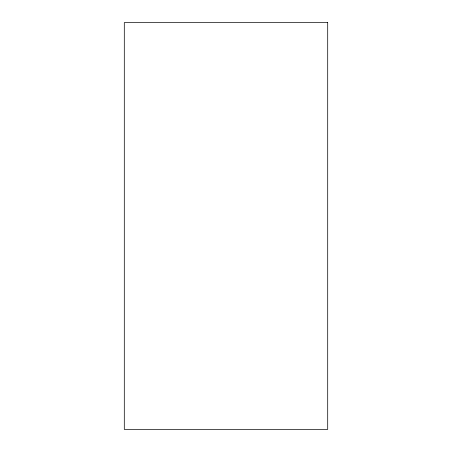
<?xml version="1.0" encoding="UTF-8"?>
<svg xmlns="http://www.w3.org/2000/svg" width="452" height="452" viewBox="0 0 452 452"><rect width="100%" height="100%" fill="white"/><g stroke="black" fill="none" stroke-linecap="round" stroke-linejoin="round"><path stroke-width="0.68" d="M327.7 22.6L124.3 22.6L124.3 429.4L327.7 429.4L327.7 22.6"/></g></svg>
